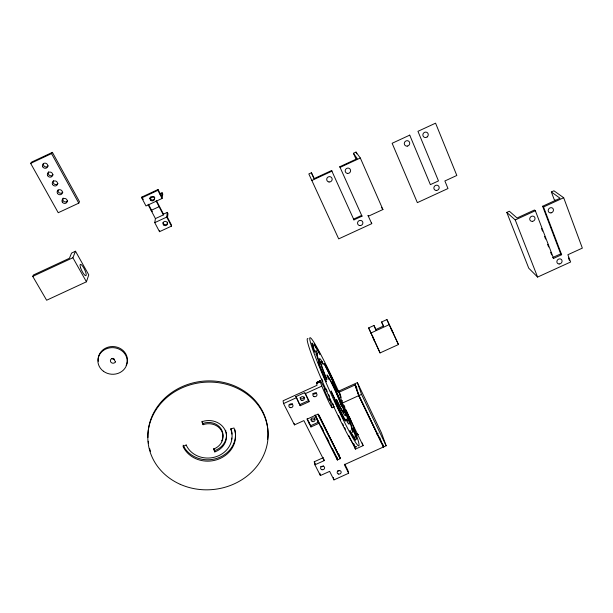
<?xml version="1.0" encoding="UTF-8"?>
<svg xmlns="http://www.w3.org/2000/svg" width="613" height="613" viewBox="0 0 613 613"><rect width="100%" height="100%" fill="white"/><g stroke="black" fill="none" stroke-linecap="round" stroke-linejoin="round"><path stroke-width="0.92" d="M334.529 406.657L332.139 407.737C329.702 406.151 311.136 361.892 325.227 389.485M344.828 464.187L347.801 470.148L348.659 473.244L333.962 479.895L329.633 471.366L320.407 475.542L314.921 464.823L324.185 460.624L303.879 420.602L294.47 424.878L283.558 403.569L283.068 400.795L317.036 385.301L316.461 382.504L317.12 382.895M171.441 226.143L171.54 225.193L167.518 217.454L167.977 213.653L167.318 212.374L163.479 214.152L163.372 214.91L155.418 218.603L154.752 222.642L159.503 231.683L171.441 226.143L166.728 217.086L167.318 212.374M159.503 231.683L159.641 230.71M162.093 192.75L161.548 196.283L158.039 189.517L141.94 197.011L141.741 197.876L145.986 205.953L162.093 198.466L162.767 194.045L162.093 192.75L159.595 193.915M162.093 198.466L157.893 190.359L158.039 189.517M86.433 281.796L88.762 274.862L75.514 251.238L71.575 253.069L69.422 258.272L33.447 274.976L32.742 276.379L46.634 300.232L86.433 281.796L72.886 257.736L75.514 251.238M78.778 203.148L79.475 201.654L52.412 152.361L31.631 162.093L30.65 163.38L58.235 212.719L78.778 203.148L51.546 153.595L52.412 152.361M30.65 163.38L51.546 153.595M141.741 197.876L157.893 190.359M149.587 198.566L153.756 196.627M151.112 210.389L159.089 206.681M32.742 276.379L72.886 257.736M154.752 222.642L166.728 217.086M311.833 180.467L331.962 171.142L331.61 170.521L314.163 178.598L311.404 172.759L308.837 173.946L338.698 238.878L371.754 223.653L367.992 215.469L368.436 216.205L382.926 209.531L360.321 158.008L356.007 152.085L353.433 153.281L356.107 159.342M361.999 216.174L361.57 215.431L353.54 219.14L353.946 219.883L361.999 216.174L339.778 166.736L357.249 158.644L353.433 153.281M360.321 158.008L340.154 167.349L339.778 166.736M506.798 212.412L509.365 211.24L517.027 217.99L534.452 209.998L535.348 210.726L553.593 258.395L561.638 254.717L543.532 206.972L542.612 206.252L560.075 198.252L551.355 191.969L553.93 190.789L563.684 197.731L582.35 248.119L567.876 254.724L570.626 262.012L537.601 277.076L528.751 268.195L506.798 212.412L515.242 219.944L537.601 277.076M515.242 219.944L535.348 210.726M543.532 206.972L563.684 197.731M383.493 326.193L381.57 322.001L386.903 319.565L398.45 344.537L380.068 352.919L368.628 327.917L373.961 325.48L375.892 329.671M315.948 354.452L317.595 353.701L316.201 350.59A44.887 2.973 65.7 0 0 318.545 360.996L319.948 363.8L319.695 363.103A41.431 2.743 65.7 0 1 317.503 353.655L317.595 353.701M375.777 329.549L383.47 326.032L381.57 322.001M370.842 333.043L389.355 324.584M319.649 362.681L322.101 361.563L323.266 364.375L322.951 363.877A32.443 2.145 65.7 0 0 326.445 378.328L326.928 379.508L325.511 376.765A35.899 2.375 65.7 0 1 321.71 360.957L322.101 361.563M561.638 254.717L560.688 253.889L552.658 257.552L553.593 258.395M316.461 382.504L320.415 380.734M316.438 382.727L320.193 381.01M317.618 382.267L319.856 381.24M316.484 383.079L320.239 381.363M316.569 383.516L320.338 381.799M295.956 396.611L304.799 392.581L309.044 401.691L300.209 405.722L295.956 396.611L300.209 405.722M283.558 403.569L296.209 397.806M305.067 393.761L321.534 386.259M299.956 404.511L308.76 400.496L305.19 393.377M348.743 435.529L355.433 449.114L363.103 445.636L342.33 403.101L338.683 391.125L357.379 382.612L381.478 432.939L386.159 445.766L383.692 446.885L359.003 395.515L355.318 384.849L339.027 392.266L340.69 395.676M342.33 403.101L358.689 395.661L355.011 384.995L359.364 396.726L381.884 443.582L380.635 440.096M359.003 395.515L361.524 394.366L357.379 382.612M318.66 422.081L318.959 423.307L310.96 426.947L310.684 425.698L318.66 422.081L315.151 415.078M355.67 434.28L357.333 433.529M356.053 435.514L358.551 434.379M314.921 464.823L314.254 461.758L323.465 457.582M376.535 434.019L378.183 433.268M318.959 423.307L337.349 459.957L340.437 458.555L319.005 415.093L319.304 416.319M382.098 443.444L383.378 447.023L344.383 464.685L348.659 473.244M555.639 200.482L554.121 199.363L551.355 191.969M381.47 207.37L382.926 209.531M371.302 222.902L371.754 223.653M141.94 197.011L143.266 199.539M148.415 204.244L152.315 211.684M148.078 204.612L155.418 218.603M156.629 200.987L163.479 214.152M156.077 200.895L163.372 214.91M314.254 461.758L315.519 464.217M307.151 418.71L310.684 425.698M310.96 426.947L307.029 419.169L318.193 414.089L340.437 458.555M317.879 414.227L340.131 458.693L338.905 454.11M321.197 426.303L323.335 430.556M326.744 437.36L328.882 441.613M332.292 448.417L336.56 456.923L337.349 459.957M315.366 415.376L337.663 459.819L336.966 457.175M314.906 415.177L318.722 423.422M338.683 391.125L339.924 393.676M398.45 344.537L386.903 319.565M361.524 394.366L386.159 445.766M355.318 384.849L356.958 388.267M358.689 395.661L383.378 447.023M373.141 337.755L372.535 336.476L373.47 338.583M368.628 327.917L380.068 352.919M391.784 330.154L390.887 328.17L392.864 332.438L391.853 330.185M311.404 172.759L314.178 178.804M373.309 338.123L374.52 340.813L373.486 338.506M331.61 170.521L353.946 219.883M373.961 325.48L376.236 330.576M356.007 152.085L356.766 153.825M342.192 400.458L342.491 401.155M202.167 421.238L203.11 424.686A14.704 13.134 -5.9 0 1 222.075 431.881A14.704 13.134 -5.9 0 1 213.592 449.038L214.826 451.904A18.206 16.267 -5.9 0 0 225.431 430.916A18.206 16.267 -5.9 0 0 202.42 421.56L201.853 421.767L203.11 424.686M213.868 448.44L214.826 451.904M541.532 228.488L542.543 231.132M544.566 236.419L545.578 239.055M547.601 244.342L548.612 246.985M550.635 252.265L551.646 254.908M542.612 206.252L560.688 253.889M568.435 257.927L569.347 260.356M382.405 443.306L383.692 446.885M379.554 437.1L380.366 439.345M362.245 442.954L363.103 445.636M353.801 443.705L355.433 449.114M329.656 398.848L332.139 407.737M333.38 477.542L333.962 479.895M323.825 459.099L324.185 460.624M308.76 400.496L309.044 401.691M308.722 421.821L308.998 423.062M319.886 473.205L320.407 475.542M294.194 423.437L294.47 424.878M67.645 200.865A2.659 2.483 21.9 0 1 64.013 201.516A2.659 2.483 21.9 0 1 63.154 198.03M62.848 192.206A2.674 2.49 23.2 0 1 58.059 189.93M58.02 183.479A2.69 2.506 24.5 0 1 54.373 184.13A2.69 2.506 24.5 0 1 53.492 180.605M53.17 174.705A2.705 2.513 25.8 0 1 49.5 175.356A2.705 2.513 25.8 0 1 48.619 171.809M48.281 165.87A2.713 2.529 27.1 0 1 43.423 163.548M98.287 361.295A14.635 13.279 4.5 0 1 114.938 346.705A14.635 13.279 4.5 0 1 126.155 365.425M114.501 359.195A2.636 2.391 4.6 0 1 111.949 358.459M267.597 439.368A60.074 53.699 -5.9 0 0 240.411 388.78A60.074 53.699 -5.9 0 0 177.172 389.148L174.467 390.742A60.074 53.699 -5.9 0 0 149.58 423.376L148.928 426.173A60.074 53.699 -5.9 0 0 147.971 437.49M150.492 451.344A60.074 53.699 -5.9 0 1 149.664 448.639M148.484 443.122A60.074 53.699 -5.9 0 1 148.239 441.253M203.102 423.422A14.666 13.111 -5.9 0 1 217.592 425.215A14.666 13.111 -5.9 0 1 222.787 437.398M222.588 438.303A14.666 13.111 -5.9 0 1 222.32 439.184M221.983 440.057A14.666 13.111 -5.9 0 1 221.577 440.9M226.174 432.311A18.16 16.229 -5.9 0 1 214.788 450.586M225.599 430.242A18.16 16.229 -5.9 0 1 225.929 431.261M231.768 438.057A23.746 21.225 -5.9 0 1 231.507 439.368M230.994 428.847A23.746 21.225 -5.9 0 1 231.99 434.065M234.817 429.529A27.24 24.344 -5.9 0 1 216.443 458.509A27.24 24.344 -5.9 0 1 183.095 445.184M167.548 222.167A2.245 2.138 9.8 0 1 165.51 224.703A2.245 2.138 9.8 0 1 163.112 222.404M154.484 196.896A2.276 2.176 15.1 0 1 152.629 200.014A2.276 2.176 15.1 0 1 150.3 197.11M292.324 403.584A2.077 1.877 -12.9 0 1 289.183 404.588M316.262 392.466A2.077 1.885 -15.3 0 1 312.837 393.569M323.518 465.857A2.023 1.793 -14.9 0 1 320.706 466.409M339.61 470.539A2.015 1.778 -16 0 1 337.633 470.922M329.457 399.569A6.62 0.49 65.8 0 1 328.3 398.588A6.62 0.49 65.8 0 1 324.698 390.481A6.62 0.49 65.8 0 1 325.12 389.83M314.699 417.698A2.061 1.854 -14.7 0 1 310.906 419.185M304.094 396.986A2.077 1.885 -14.1 0 1 300.01 397.508M349.862 417.813A59.438 3.939 65.7 0 1 346.575 426.326A59.438 3.939 65.7 0 1 309.94 340.2A59.438 3.939 65.7 0 1 340.031 394.703M340.322 395.37A59.438 3.939 65.7 0 1 341.211 397.377M356.536 446.44A59.43 4.092 65.8 0 1 355.456 446.678L355.042 446.264A59.43 4.092 65.8 0 1 342.782 425.238L341.548 422.794A59.43 4.092 65.8 0 1 322.875 382.573L321.618 379.646A59.43 4.092 65.8 0 1 308.929 346.92L308.477 345.433A59.43 4.092 65.8 0 1 307.979 338.736M345.464 429.184A53.883 3.709 65.8 0 1 344.544 427.476M343.602 425.675A53.883 3.709 65.8 0 1 342.621 423.79M340.583 419.775A53.883 3.709 65.8 0 1 339.525 417.652M339.165 416.932A53.883 3.709 65.8 0 1 338.445 415.468M333.61 405.385A53.883 3.709 65.8 0 1 332.851 403.768M329.434 396.343A53.883 3.709 65.8 0 1 328.683 394.68M327.181 391.339A53.883 3.709 65.8 0 1 326.078 388.841M322.859 381.439A53.883 3.709 65.8 0 1 321.833 379.026M344.039 405.323A50.427 3.341 65.7 0 1 344.92 407.415M345.778 409.476A50.427 3.341 65.7 0 1 348.199 415.407L349.333 417.56L348.697 415.974A53.89 3.571 65.7 0 0 347.042 411.921M313.458 346.046L313.442 346.176A50.427 3.341 65.7 0 0 314.668 351.647L314.829 352.146L313.427 349.31A53.89 3.571 65.7 0 1 312.009 342.951L313.458 346.046M352.942 432.288L351.487 429.154A41.431 2.743 65.7 0 0 348.445 418.051L348.184 417.346L349.739 420.648A44.887 2.973 65.7 0 1 352.942 432.288M427.192 136.898L426.579 137.281A2.781 2.636 -49.7 0 1 422.863 134.822A2.781 2.636 -49.7 0 1 426.824 132.347A2.781 2.636 -49.7 0 1 427.192 136.898M409.722 135.136L392.136 143.281L417.361 202.642L447.988 188.536L444.877 180.973L456.823 175.464L435.567 123.167L417.951 131.328L438.479 180.912L430.38 184.643L409.722 135.136M186.16 444.977L183.042 446.494A27.309 24.397 -5.9 0 0 218.021 459.336A27.309 24.397 -5.9 0 0 233.997 428.012L230.595 428.862A23.807 21.271 -5.9 0 1 216.795 456.478A23.807 21.271 -5.9 0 1 186.16 444.977M331.235 391.117L331.02 391.24A44.887 2.973 65.7 0 0 344.981 420.28L345.418 421.116L344.169 418.028A41.431 2.743 65.7 0 1 331.694 392.144L331.235 391.117M337.564 391.324L336.905 390.366A41.431 2.743 65.7 0 0 325.273 366.137L324.193 363.448A44.887 2.973 65.7 0 1 337.073 390.213L337.564 391.324M354.199 437.008L354.107 436.908A50.427 3.341 65.7 0 1 350.36 431.314L349.977 430.648L351.318 433.858A53.89 3.571 65.7 0 0 355.279 439.881L355.578 440.203L354.199 437.008M326.384 381.692L325.48 380.244A53.89 3.571 65.7 0 1 318.913 364.375L318.27 362.735L319.948 366.16A50.427 3.341 65.7 0 0 326.354 381.615L326.384 381.692M315.603 347.395L313.979 343.954L314.346 344.445A53.89 3.571 65.7 0 1 318.637 351.464L319.84 354.322A50.427 3.341 65.7 0 0 315.603 347.395M346.222 419.407L345.924 418.963L347.333 422.211A35.899 2.375 65.7 0 0 342.468 404.059L341.487 402.304L341.962 403.446A32.443 2.145 65.7 0 1 346.222 419.407M115.451 361.869L113.489 358.421A2.659 2.414 4.4 0 0 110.486 360.145A2.659 2.414 4.4 0 0 112.133 363.049A2.659 2.414 4.4 0 0 115.451 361.869M343.15 417.821L342.491 416.511A50.427 3.341 65.7 0 1 334.982 400.894L334.813 400.519L335.48 402.572A53.89 3.571 65.7 0 0 343.203 418.579L343.778 419.736L343.15 417.821M326.553 367.179L325.886 365.302L326.43 366.382A53.89 3.571 65.7 0 1 333.441 381.002L334.047 382.796L333.388 381.378A50.427 3.341 65.7 0 0 326.553 367.179M354.437 431.2L353.18 428.686L353.578 429.866A50.427 3.341 65.7 0 1 355.18 435.644L356.689 439.26A53.89 3.571 65.7 0 0 354.467 431.291L354.437 431.2M332.246 382.451L332.376 383.263A23.463 1.548 65.7 0 1 343.924 411.085A23.463 1.548 65.7 0 1 336.529 399.538L337.02 401.14A26.918 1.778 65.7 0 0 345.318 414.013A26.918 1.778 65.7 0 0 332.246 382.451M328.507 378.957L327.051 375.83A17.938 1.188 65.7 0 1 332.936 385.293A17.938 1.188 65.7 0 1 341.656 406.289L340.269 403.4A14.49 0.958 65.7 0 0 333.127 386.221A14.49 0.958 65.7 0 0 328.507 378.957M42.734 166.813A2.728 2.544 26.9 0 0 47.4 167.18A2.728 2.544 26.9 0 0 45.163 163.135A2.728 2.544 26.9 0 0 42.734 166.813M47.668 175.701A2.72 2.529 25.6 0 0 52.32 176.061A2.72 2.529 25.6 0 0 50.09 172.046A2.72 2.529 25.6 0 0 47.668 175.701M52.572 184.528A2.705 2.521 24.4 0 0 57.201 184.881A2.705 2.521 24.4 0 0 54.994 180.889A2.705 2.521 24.4 0 0 52.572 184.528M57.446 193.302A2.69 2.506 23.1 0 0 62.059 193.647A2.69 2.506 23.1 0 0 59.859 189.685A2.69 2.506 23.1 0 0 57.446 193.302M62.288 202.014A2.674 2.498 21.8 0 0 66.878 202.359A2.674 2.498 21.8 0 0 64.702 198.42A2.674 2.498 21.8 0 0 62.288 202.014M80.579 267.743A6.322 1.517 63.9 0 0 85.935 275.689A6.322 1.517 63.9 0 0 82.947 266.601A6.322 1.517 63.9 0 0 80.579 267.743M103.39 371.225A14.674 13.31 4.5 0 0 127.06 363.164A14.674 13.31 4.5 0 0 107.221 348.475A14.674 13.31 4.5 0 0 103.39 371.225M180.276 484.347A60.235 53.814 -5.9 0 0 268.073 432.265A60.235 53.814 -5.9 0 0 175.556 391.232A60.235 53.814 -5.9 0 0 180.276 484.347M163.548 224.91A2.253 2.145 9.7 0 0 167.364 224.212A2.253 2.145 9.7 0 0 164.774 221.393A2.253 2.145 9.7 0 0 163.548 224.91M150.599 200.129A2.283 2.176 15 0 0 154.453 199.432A2.283 2.176 15 0 0 151.825 196.558A2.283 2.176 15 0 0 150.599 200.129M360.046 225.607A2.713 2.582 -30 0 0 362.605 221.722A2.713 2.582 -30 0 0 357.969 221.653A2.713 2.582 -30 0 0 360.046 225.607M347.579 173.441A2.743 2.651 -36.8 0 0 350.383 169.617A2.743 2.651 -36.8 0 0 345.717 169.234A2.743 2.651 -36.8 0 0 347.579 173.441M329.035 181.984A2.759 2.674 -31.7 0 0 331.978 178.245A2.759 2.674 -31.7 0 0 327.288 177.693A2.759 2.674 -31.7 0 0 329.035 181.984M559.148 263.981A2.728 2.437 -40.1 0 0 561.868 260.157A2.728 2.437 -40.1 0 0 557.378 260.111A2.728 2.437 -40.1 0 0 559.148 263.981M551.041 212.872A2.766 2.498 -44 0 0 552.995 208.573A2.766 2.498 -44 0 0 548.436 209.408A2.766 2.498 -44 0 0 551.041 212.872M532.521 221.354A2.781 2.521 -42.7 0 0 534.62 217.094A2.781 2.521 -42.7 0 0 530.007 217.768A2.781 2.521 -42.7 0 0 532.521 221.354M436.303 190.474A2.743 2.575 -42 0 0 438.939 186.544A2.743 2.575 -42 0 0 434.333 186.452A2.743 2.575 -42 0 0 436.303 190.474M407.254 146.116A2.797 2.659 -47.6 0 0 409.231 141.718A2.797 2.659 -47.6 0 0 404.534 142.385A2.797 2.659 -47.6 0 0 407.254 146.116M338.422 474.025A2.031 1.785 -16 0 0 341.15 471.91A2.031 1.785 -16 0 0 337.909 470.976A2.031 1.785 -16 0 0 338.422 474.025M321.871 469.688A2.038 1.801 -14.9 0 0 324.599 467.566A2.038 1.801 -14.9 0 0 321.327 466.623A2.038 1.801 -14.9 0 0 321.871 469.688M290.187 407.591A2.092 1.893 -12.9 0 0 292.968 405.392A2.092 1.893 -12.9 0 0 289.597 404.373A2.092 1.893 -12.9 0 0 290.187 407.591M313.948 396.565A2.092 1.893 -15.3 0 0 317.005 394.688A2.092 1.893 -15.3 0 0 313.833 393.27A2.092 1.893 -15.3 0 0 313.948 396.565M312.492 421.652A2.069 1.854 -14.7 0 0 315.082 419.307A2.069 1.854 -14.7 0 0 311.68 418.541A2.069 1.854 -14.7 0 0 312.492 421.652M301.757 400.396A2.084 1.885 -14.1 0 0 304.393 398.052A2.084 1.885 -14.1 0 0 300.96 397.224A2.084 1.885 -14.1 0 0 301.757 400.396"/></g></svg>
